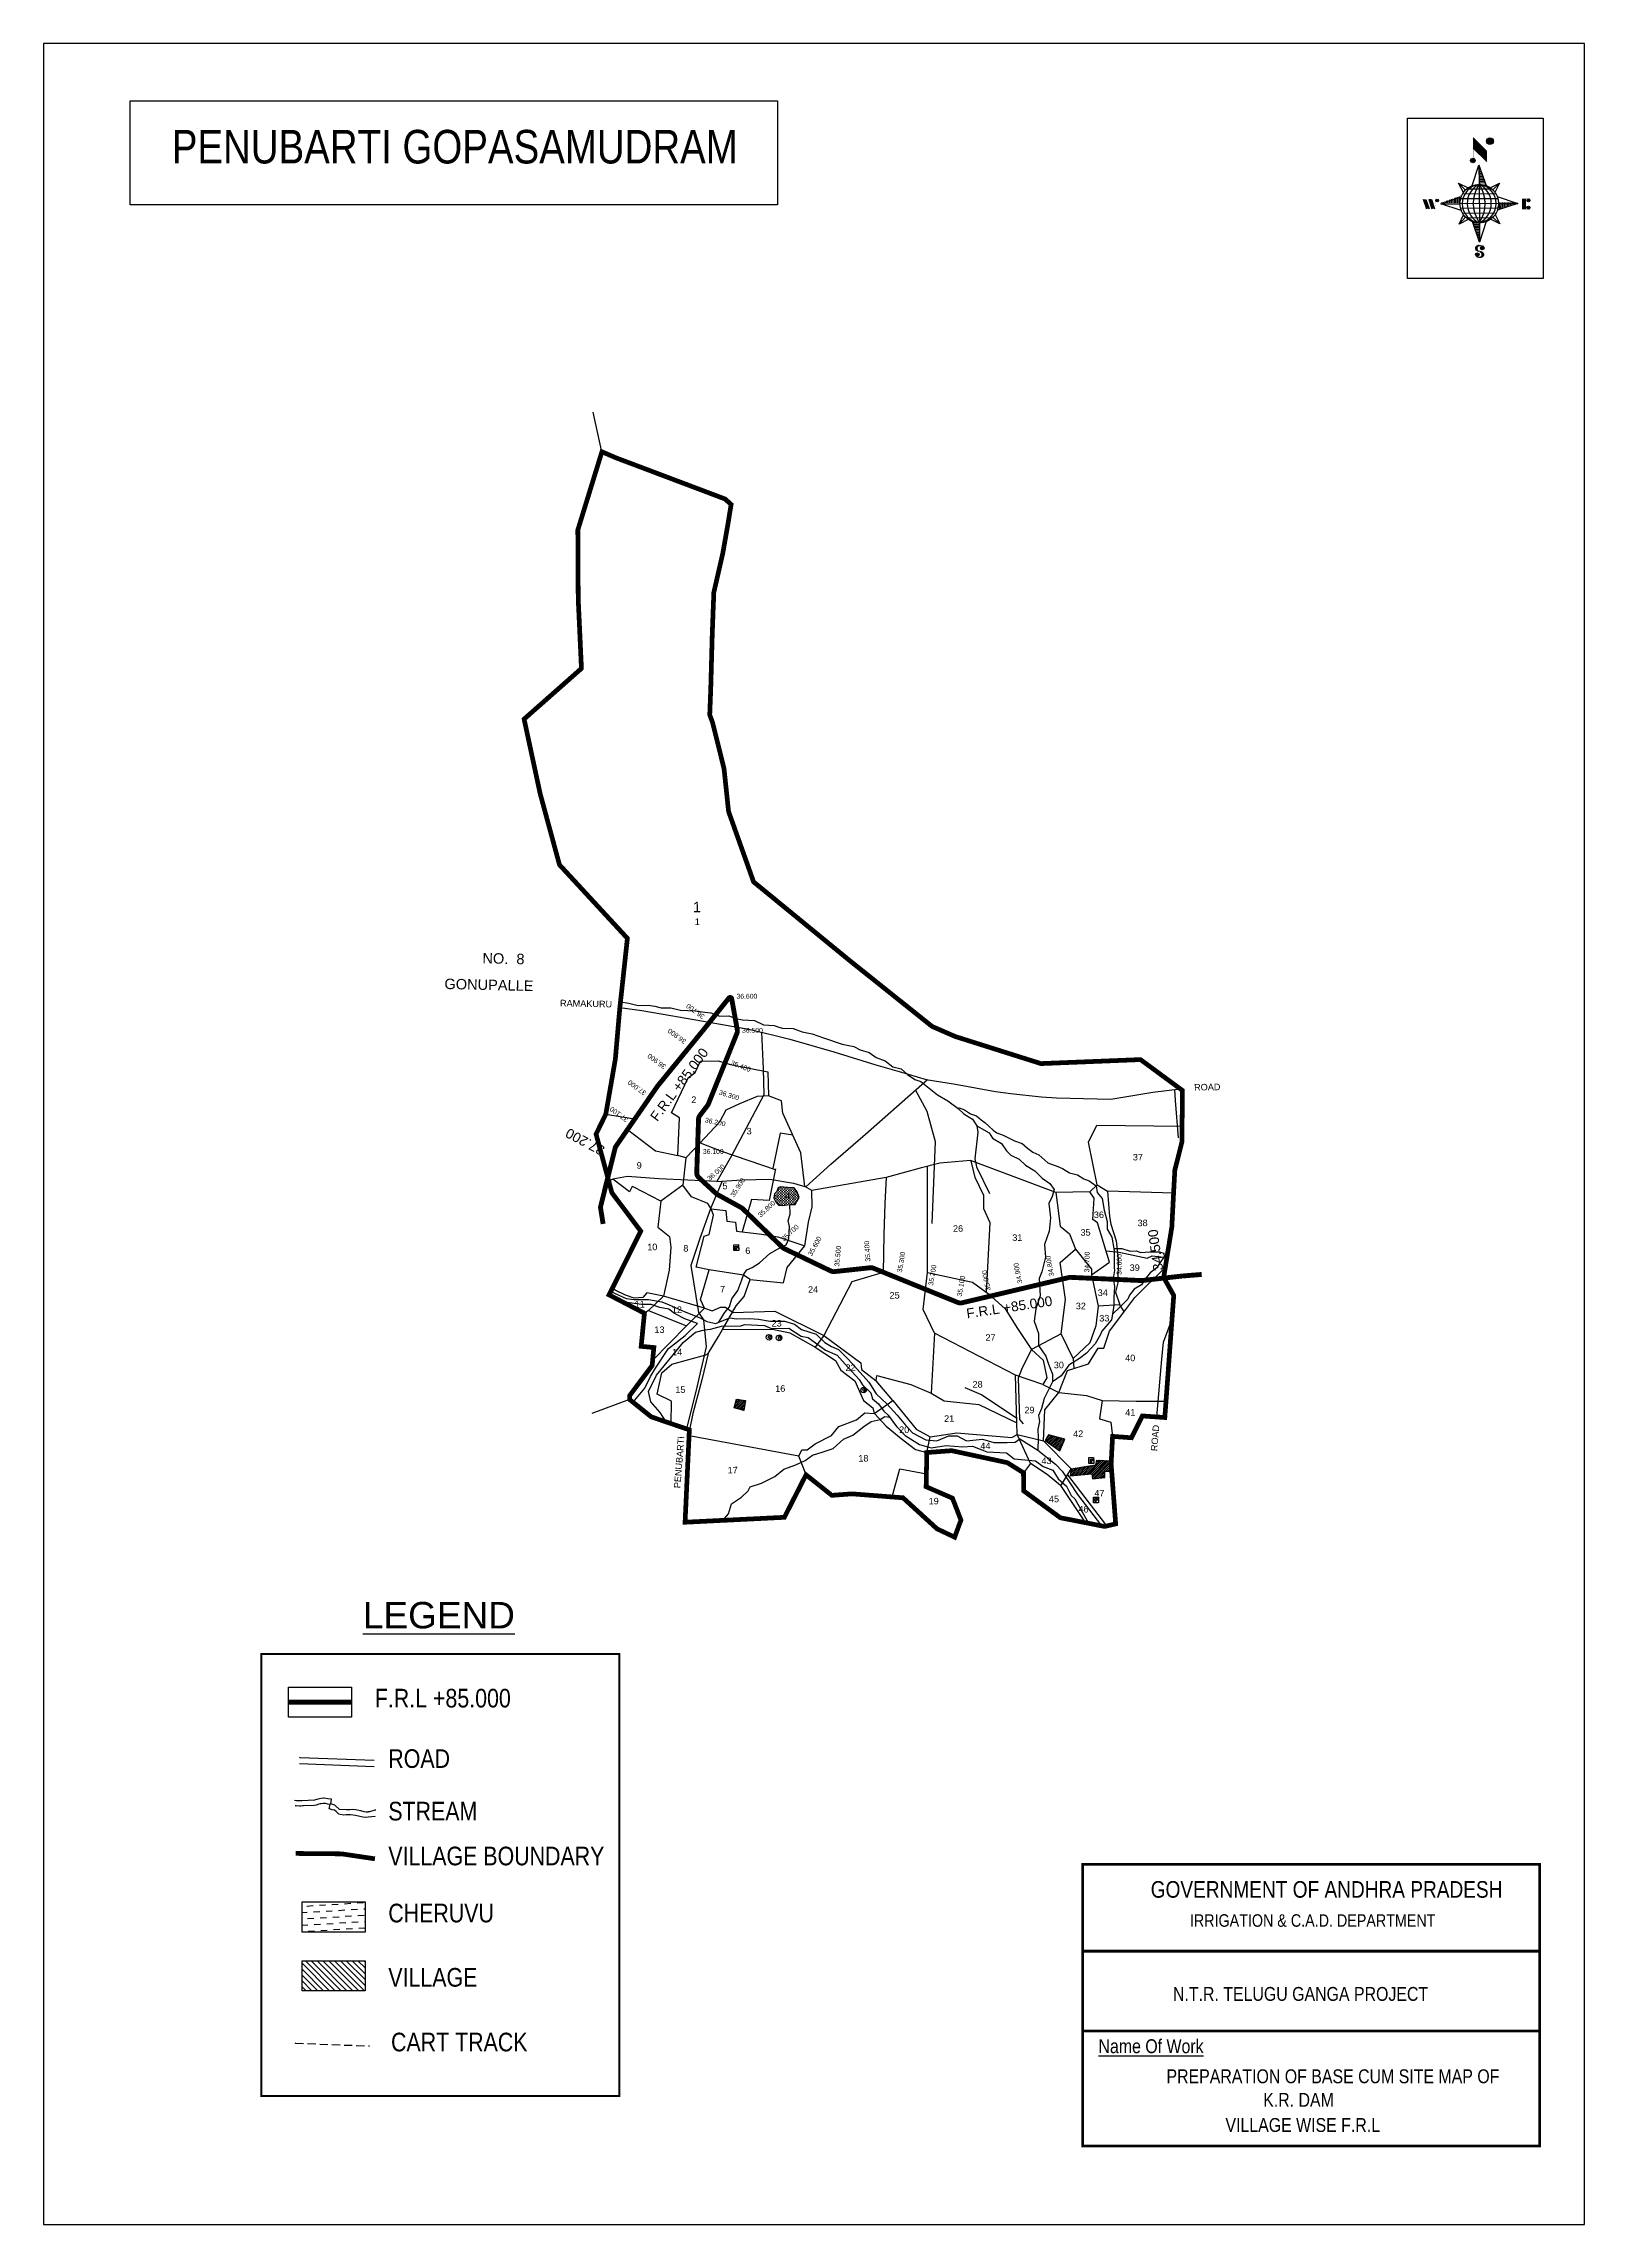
# Model space of a CAD drawing. Header units: inches. Extents: x 335604 to 340344, y 1585274 to 1591986.
import ezdxf
from ezdxf.enums import TextEntityAlignment as Align

# ---------------------------------------------------------------- set-up
doc = ezdxf.new("R2010")
doc.units = ezdxf.units.IN
doc.header["$MEASUREMENT"] = 0
for name, pattern in [('ACAD_ISO02W100', [15, 12, -3]), ('ACAD_ISO03W100', [30, 12, -18]), ('ACAD_ISO07W100', [3, 0, -3]), ('BORDER', [1.75, 0.5, -0.25, 0.5, -0.25, 0, -0.25]), ('DASHED', [0.75, 0.5, -0.25])]:
    doc.linetypes.add(name, pattern=pattern)
for name, color, linetype in [('AQUADUCT', 1, 'Continuous'), ('BLOCK', 7, 'Continuous'), ('bord', 1, 'Continuous'), ('C LINE COO', 6, 'Continuous'), ('CARTTRACK', 30, 'ACAD_ISO02W100'), ('FRAME 025', 7, 'Continuous'), ('NALA', 4, 'Continuous'), ('ROUND WELL', 5, 'Continuous'), ('SQUAREWELL', 5, 'Continuous'), ('STREAM', 4, 'Continuous'), ('SURVEY_BND', 7, 'Continuous'), ('SURVEY_NO', 7, 'Continuous'), ('TABLE', 7, 'Continuous'), ('Tank', 17, 'Continuous'), ('TEXT', 7, 'Continuous'), ('TITLEBLOCK', 7, 'Continuous'), ('VILLAGE BOUNDARY', 6, 'Continuous'), ('VILLAGE_AREA', 1, 'Continuous'), ('watrbody', 4, 'Continuous')]:
    doc.layers.add(name, color=color, linetype=linetype)
for name, color, linetype, lineweight in [('FOOTPATH', 150, 'ACAD_ISO07W100', 30), ('ROAD', 1, 'Continuous', 25), ('VILL_BOUNDARY', 6, 'BORDER', 30)]:
    doc.layers.add(name, color=color, linetype=linetype, lineweight=lineweight)
doc.styles.add('A', font='arial.ttf')
doc.styles.add('ARIALN', font='ARIALN.TTF')
doc.styles.get("Standard").update_dxf_attribs({"font": 'arial.ttf'})
pattern_1 = [(225.51846, (334362.8818, 1584953.582), (2.8626187, -2.8112753), [])]
pattern_2 = [(267.297113149, (-8720374.938, 50637915.138), (10.5367255337, -0.497431438), [])]
pattern_3 = [(357.297113149, (-8720374.938, 50637915.138), (0.497431438, 10.5367255337), [])]

# ---------------------------------------------------------------- blocks, each defined once
blk = doc.blocks.new('*X17')
at = {"color": 0, "linetype": 'Continuous'}
for p, q in [((6321.6, 240.5), (6322.3, 241.2)), ((6321.6, 240.3), (6322.3, 241)), ((6321.6, 240.1), (6322.3, 240.8)), ((6321.6, 239.9), (6322.4, 240.7)), ((6321.6, 239.8), (6322.4, 240.6)), ((6321.6, 239.6), (6322.5, 240.5)), ((6321.6, 239.4), (6322.5, 240.3)), ((6321.6, 239.2), (6322.6, 240.2)), ((6321.7, 239.1), (6322.6, 240.1)), ((6321.8, 240.8), (6322.4, 241.4)), ((6321.8, 239), (6322.7, 240)), ((6321.8, 239), (6322.8, 239.9)), ((6321.9, 238.9), (6322.9, 239.8)), ((6322, 238.8), (6323, 239.7)), ((6322.1, 241.3), (6322.4, 241.6)), ((6322.1, 238.7), (6323.1, 239.6)), ((6322.2, 238.6), (6323.1, 239.6)), ((6322.3, 238.5), (6323.2, 239.5)), ((6322.4, 238.5), (6323.3, 239.4)), ((6322.5, 238.4), (6323.4, 239.3)), ((6322.7, 238.4), (6323.6, 239.3)), ((6322.8, 238.3), (6323.7, 239.2)), ((6322.9, 238.3), (6323.8, 239.1)), ((6323.1, 238.2), (6323.9, 239.1)), ((6323.2, 238.2), (6324, 239)), ((6323.3, 238.2), (6324.2, 239)), ((6323.5, 238.1), (6324.3, 238.9)), ((6323.7, 238.1), (6324.4, 238.9)), ((6323.8, 238.1), (6324.6, 238.8)), ((6324.1, 238.2), (6324.7, 238.8)), ((6324.3, 238.3), (6324.9, 238.8)), ((6324.6, 238.3), (6325.1, 238.8)), ((6324.8, 238.4), (6325.2, 238.8)), ((6325.1, 238.5), (6325.4, 238.8)), ((6325.4, 238.6), (6325.6, 238.8))]:
    blk.add_line(p, q, dxfattribs=at)
blk = doc.blocks.new('*X16')
at = {"color": 0, "linetype": 'Continuous'}
for p, q in [((6324.4, 240.3), (6324.5, 240.4)), ((6324.6, 240.3), (6324.8, 240.5)), ((6324.7, 240.2), (6325, 240.5)), ((6324.8, 240.2), (6325.2, 240.6)), ((6325, 240.1), (6325.5, 240.6)), ((6325.1, 240.1), (6325.6, 240.6)), ((6325.2, 240), (6325.8, 240.6)), ((6325.3, 240), (6326, 240.6)), ((6325.4, 239.9), (6326.1, 240.6)), ((6325.5, 239.8), (6326.2, 240.5)), ((6325.6, 239.8), (6326.3, 240.5)), ((6325.7, 239.7), (6326.5, 240.4)), ((6325.9, 239.6), (6326.6, 240.3)), ((6326, 239.5), (6326.7, 240.3)), ((6326, 239.4), (6326.8, 240.2)), ((6326.1, 239.3), (6327, 240.2)), ((6326.2, 239.3), (6327.1, 240.1)), ((6326.3, 239.2), (6327.1, 240)), ((6326.4, 239.1), (6327.2, 239.9)), ((6326.5, 239), (6327.3, 239.8)), ((6326.5, 238.9), (6327.4, 239.7)), ((6326.6, 238.8), (6327.5, 239.6)), ((6326.7, 238.7), (6327.5, 239.5)), ((6326.8, 238.6), (6327.6, 239.4)), ((6326.8, 238.5), (6327.7, 239.3)), ((6326.8, 236.5), (6327.4, 237)), ((6326.9, 238.3), (6327.8, 239.2)), ((6326.9, 238.2), (6327.9, 239.1)), ((6326.9, 236.8), (6327.6, 237.4)), ((6327, 238.1), (6327.8, 239)), ((6327, 237.9), (6327.8, 238.8)), ((6327, 237.8), (6327.8, 238.6)), ((6327, 237.6), (6327.8, 238.4)), ((6327, 237.4), (6327.8, 238.2)), ((6327, 237.3), (6327.8, 238)), ((6327, 237.1), (6327.8, 237.9))]:
    blk.add_line(p, q, dxfattribs=at)
blk = doc.blocks.new('H')
at = {"layer": 'bord', "extrusion": (0.000427885, 0.004792, 0.999988)}
h = blk.add_hatch(dxfattribs=at)
h.set_pattern_fill('LINE', color=8, scale=84.387686, angle=-2.7029, style=0)
h.set_pattern_definition(pattern_3)
h.paths.add_polyline_path([(-492, 786, -0.090992), (-448, 775), (-486, 912)])
h = blk.add_hatch(dxfattribs=at)
h.set_pattern_fill('LINE', color=8, scale=84.387686, angle=-92.7029, style=0)
h.set_pattern_definition(pattern_2)
h.paths.add_polyline_path([(-625, 665, -0.090992), (-615, 710), (-751, 671)])
h = blk.add_hatch(dxfattribs=at)
h.set_pattern_fill('LINE', color=8, scale=84.387686, angle=-92.7029, style=0)
h.set_pattern_definition(pattern_2)
h.paths.add_polyline_path([(-246, 647), (-372, 653, -0.090992), (-382, 609)])
h = blk.add_hatch(dxfattribs=at)
h.set_pattern_fill('LINE', color=8, scale=84.387686, angle=-2.7029, style=0)
h.set_pattern_definition(pattern_3)
h.paths.add_polyline_path([(-504, 533, -0.090992), (-549, 543), (-510, 406)])
for p, q in [((-519, 1020, -1217), (-435, 927, -1216)), ((-516, 1087, -1217), (-432, 994, -1217)), ((-538, 774, -1216), (-487, 906, -1216)), ((-487, 906, -1216), (-493, 780, -1216)), ((-487, 906, -1216), (-448, 769, -1216)), ((-627, 794, -1216), (-567, 760, -1216)), ((-627, 794, -1216), (-584, 747, -1215)), ((-599, 731, -1215), (-627, 794, -1216)), ((-421, 753, -1216), (-359, 781, -1216)), ((-359, 781, -1216), (-405, 739, -1216)), ((-359, 781, -1216), (-392, 721, -1215)), ((-865, 701, -1215), (-847, 638, -1215)), ((-847, 700, -1215), (-829, 637, -1215)), ((-829, 699, -1215), (-811, 636, -1215)), ((-829, 699, -1215), (-811, 698, -1215)), ((-811, 698, -1215), (-794, 635, -1215)), ((-752, 665, -1215), (-615, 704, -1215)), ((-752, 665, -1215), (-625, 659, -1215)), ((-619, 614, -1215), (-752, 665, -1215)), ((-639, 526, -1214), (-606, 585, -1215)), ((-399, 576, -1215), (-371, 513, -1214)), ((-246, 641, -1215), (-383, 603, -1215)), ((-379, 693, -1215), (-246, 641, -1215)), ((-373, 647, -1215), (-246, 641, -1215)), ((-213, 669, -1215), (-217, 601, -1215)), ((-197, 600, -1215), (-194, 668, -1215)), ((-639, 526, -1214), (-593, 568, -1215)), ((-577, 553, -1215), (-639, 526, -1214)), ((-511, 400, -1214), (-549, 537, -1214)), ((-460, 533, -1215), (-511, 400, -1214)), ((-505, 527, -1214), (-511, 400, -1214)), ((-371, 513, -1214), (-431, 546, -1215)), ((-371, 513, -1214), (-414, 560, -1215))]:
    blk.add_line(p, q, dxfattribs=at)
at = {"layer": 'bord', "color": 8, "linetype": 'ByBlock', "extrusion": (0.000427885, 0.004792, 0.999988)}
for p, q in [((-386, 711, -1215), (-605, 722, -1215)), ((-411, 744, -1216), (-578, 752, -1216)), ((-493, 780, -1216), (-505, 527, -1214)), ((-373, 647, -1215), (-625, 659, -1215)), ((-378, 616, -1215), (-623, 628, -1215)), ((-375, 679, -1215), (-620, 691, -1215)), ((-392, 585, -1215), (-611, 595, -1215)), ((-420, 555, -1215), (-587, 562, -1215))]:
    blk.add_line(p, q, dxfattribs=at)
at = {"layer": 'bord', "extrusion": (0.000427885, 0.004792, 0.999988), "elevation": -1212}
for points, const_width in [([(-522, 960), (-516, 1093)], 1.61), ([(-434, 933), (-428, 1066)], 1.61), ([(-870, 707), (-846, 706)], 0.642), ([(-829, 643), (-855, 644)], 0.642), ([(-829, 643), (-821, 678)], 0.642), ([(-811, 642), (-784, 641)], 0.642), ([(-793, 641), (-782, 694)], 0.642), ([(-177, 605), (-226, 607)], 0.706), ([(-223, 676), (-174, 673)], 0.706), ([(-195, 645), (-185, 644)], 0.706)]:
    blk.add_lwpolyline(points, dxfattribs=dict(at, const_width=const_width))
for points, const_width in [([(-414, 1073, 1), (-398, 1058, 1)], 22.3), ([(-530, 950, 1), (-520, 939, 1)], 14.8), ([(-776, 697, 1), (-769, 690, 1)], 8.9), ([(-180, 618, 1), (-173, 611, 1)], 9.79), ([(-178, 667, 1), (-171, 660, 1)], 9.79), ([(-525, 322, 1), (-533, 329, 1)], 11.1), ([(-490, 362, 1), (-498, 369, 1)], 11.1)]:
    blk.add_lwpolyline(points, format="xyb", close=True, dxfattribs=dict(at, const_width=const_width))
for points in [[(-537, 317), (-531, 310), (-520, 307), (-505, 307), (-494, 310), (-486, 318), (-487, 326), (-491, 333), (-494, 336), (-503, 341), (-522, 347), (-530, 352), (-534, 355), (-537, 363), (-537, 373), (-530, 381), (-520, 384), (-504, 384), (-493, 380), (-487, 373)], [(-522, 348), (-526, 354), (-528, 361), (-528, 371), (-526, 375), (-521, 381), (-515, 384)], [(-505, 307), (-499, 312), (-497, 319), (-497, 327), (-501, 335), (-509, 343)]]:
    blk.add_lwpolyline(points, dxfattribs=at)
at = {"layer": 'bord', "extrusion": (0.000427885, 0.004792, 0.999988)}
for centre, radius in [((-406, 1065, -1212), 22.3), ((-525, 944, -1212), 14.8), ((-498, 659, -1212), 127), ((-773, 694, -1212), 8.9), ((-177, 615, -1212), 9.79), ((-174, 663, -1212), 9.79), ((-529, 325, -1212), 11.1), ((-494, 365, -1212), 11.1)]:
    blk.add_circle(centre, radius, dxfattribs=at)
at = {"layer": 'bord', "color": 8, "linetype": 'ByBlock', "extrusion": (0.000427885, 0.004792, 0.999988)}
for centre, radius, start, end in [((-482, 658, -1212), 128, 94.9254, 259.6691), ((-437, 656, -1212), 141, 113.2864, 241.308), ((-316, 651, -1212), 222, 142.5892, 212.0053), ((-560, 662, -1212), 141, 293.2864, 61.308), ((-681, 668, -1212), 222, 322.5892, 32.0053), ((-515, 660, -1212), 128, 274.9254, 79.6691)]:
    blk.add_arc(centre, radius, start, end, dxfattribs=at)
at = {"layer": 'bord', "extrusion": (0.000427885, 0.004792, 0.999988)}
for points in [[(-516, 1093, -1212), (-431, 1000, -1212), (-519, 1026, -1212), (-434, 933, -1212)], [(-864, 707, -1212), (-846, 706, -1212), (-846, 644, -1212), (-829, 643, -1212)], [(-829, 705, -1212), (-811, 704, -1212), (-811, 642, -1212), (-793, 641, -1212)], [(-193, 674, -1212), (-197, 606, -1212), (-213, 675, -1212), (-216, 607, -1212)]]:
    blk.add_solid(points, dxfattribs=at)
at = {"layer": 'bord', "extrusion": (0.000427885, 0.004792, 0.999988), "xscale": 7.977342409717546, "yscale": 7.977342408231451, "zscale": 7.977342408476333, "rotation": 138.0840426661453}
for name, p in [('*X16', (38301, -31929, -1212)), ('*X17', (38314, -31951, -1212))]:
    blk.add_blockref(name, p, dxfattribs=at)

msp = doc.modelspace()

# ---------------------------------------------------------------- hatches: boundary and pattern name
at = {"layer": 'Tank'}
h = msp.add_hatch(dxfattribs=at)
h.set_pattern_fill('DASH', color=4, scale=155.195912, angle=3.54054, style=0)
h.set_pattern_definition([(3.5405362, (-3668432.32, -14684592.405), (18.164452831, 20.56047188), [19.399489047, -19.399489047])])
h.paths.add_polyline_path([(336593, 1586173.8), (336593, 1586266.5), (336399.1, 1586266.5), (336399.1, 1586173.8)])
at = {"layer": 'VILLAGE_AREA', "linetype": 'ByBlock'}
h = msp.add_hatch(dxfattribs=at)
h.set_pattern_fill('ANSI31', color=256, scale=32.097706, angle=180.51846, style=0)
h.set_pattern_definition(pattern_1)
h.paths.add_polyline_path([(337763, 1587809.7), (337736, 1587814.5), (337728.8, 1587786.9), (337758.6, 1587779.1)])
h = msp.add_hatch(dxfattribs=at)
h.set_pattern_fill('ANSI31', color=256, scale=32.097706, angle=180.51846, style=0)
h.set_pattern_definition(pattern_1)
h.paths.add_polyline_path([(338745.4, 1587691), (338696, 1587704.6), (338685.2, 1587686.9), (338730.2, 1587655.4)])
h = msp.add_hatch(dxfattribs=at)
h.set_pattern_fill('ANSI31', color=256, scale=32.097706, angle=180.51846, style=0)
h.set_pattern_definition(pattern_1)
h.paths.add_polyline_path([(338888.2, 1587614.7), (338888.7, 1587624.4), (338843.9, 1587626.7), (338840.8, 1587612.1), (338765.5, 1587599.9), (338762.6, 1587578.3), (338829.2, 1587584.2), (338830.5, 1587569), (338869.3, 1587572.9), (338868.6, 1587592.7), (338885.8, 1587592.1), (338889.9, 1587592.1)])
at = {"layer": 'VILLAGE_AREA'}
h = msp.add_hatch(dxfattribs=at)
h.set_pattern_fill('ANSI31', color=256, scale=102.119787, angle=89.82225, style=0)
h.set_pattern_definition([(134.8222507, (-151696.216, -706416.731), (-9.05415779, -8.998153735), [])])
h.paths.add_polyline_path([(336399.1, 1586085.8), (336399.1, 1585993.1), (336593, 1585993.1), (336593, 1586085.8)])
at = {"layer": 'watrbody', "linetype": 'ByBlock'}
h = msp.add_hatch(dxfattribs=at)
h.set_pattern_fill('DASH', color=256, scale=32.097706, angle=180.51846, style=0)
h.set_pattern_definition([(180.51846, (334362.8818, 1584953.582), (-3.9757437, -4.048354), [4.012213, -4.012213])])
h.paths.add_polyline_path([(337922.7, 1588452.6), (337912.9, 1588464.4), (337892.7, 1588465.4), (337870.2, 1588467.4), (337863.4, 1588464.6), (337859.9, 1588453.3), (337852.8, 1588446.3), (337850.2, 1588433.7), (337855.3, 1588422.5), (337865.3, 1588411.3), (337876.2, 1588409.6), (337900.1, 1588413.2), (337916.5, 1588413.4), (337921.3, 1588421.9), (337927.9, 1588435.1)])

# ---------------------------------------------------------------- linework, layer by layer
at = {"layer": 'BLOCK', "color": 1, "const_width": 15}
msp.add_lwpolyline([(337325.2, 1588353.4), (337317.6, 1588401, -0.100506), (337318, 1588408.9), (337362.1, 1588586.5, -0.090568), (337365.1, 1588593), (337492.5, 1588777.3, -0.019945), (337493.5, 1588778.6), (337630.9, 1588946.9, 0.002505), (337631.1, 1588947.1), (337712.1, 1589048.4, -0.644552), (337720.9, 1589046.1), (337738, 1588950.7, -0.141187), (337736.8, 1588939.7), (337649, 1588722.5, -0.066984), (337646.4, 1588717.9), (337622.9, 1588687.1, 0.155882), (337618.8, 1588675.6), (337613.3, 1588511.2, 0.218562), (337619.8, 1588495.8), (337673.2, 1588446.6, 0.059966), (337677.1, 1588443.8), (337750.6, 1588403.3, -0.067483), (337754.9, 1588400.1), (337876.6, 1588281.3, 0.081584), (337882, 1588277.6), (338025.9, 1588208.5, 0.139586), (338036.7, 1588206.6), (338147, 1588218.5, -0.12378), (338156.7, 1588217.1), (338417.1, 1588111.4, 0.15574), (338429.2, 1588110.5), (338758.3, 1588188.4, -0.069519), (338763.8, 1588188.9), (338980.4, 1588179.1, 0.039208), (338983.6, 1588179.2), (339106.7, 1588193, -0.00758), (339107.3, 1588193), (339166.8, 1588197.9)], format="xyb", dxfattribs=at)
msp.add_lwpolyline([(336551.4, 1586881.6), (336357.5, 1586881.6)], dxfattribs=at)
at = {"layer": 'BLOCK', "color": 2}
for p in [(337720.3, 1589047.8), (337655.7, 1588977.9), (337738.2, 1588949.4), (337592.8, 1588900.2), (337529.5, 1588822.7), (337703.1, 1588856.2), (337469, 1588743.2), (337665.6, 1588763.5), (337412.1, 1588661), (337618.8, 1588676.2), (337359.7, 1588576.6), (337615.5, 1588576.3), (337335.5, 1588479.6), (337632.7, 1588483.9), (337712.3, 1588424.4), (337320.6, 1588382), (337791.3, 1588364.6), (337862.9, 1588294.7), (337948.9, 1588245.4), (338040.2, 1588207), (338139.6, 1588217.7), (339108.4, 1588193.1), (338233.3, 1588186), (338325.9, 1588148.4), (338516.1, 1588131), (338613.4, 1588154.1), (338710.7, 1588177.1), (338809.3, 1588186.8), (338909.2, 1588182.3), (339009, 1588182), (338418.6, 1588110.8)]:
    msp.add_point(p, dxfattribs=at)
at = {"layer": 'C LINE COO', "color": 0}
msp.add_lwpolyline([(335603.8, 1591986), (335603.8, 1585274.3), (340344.3, 1585274.3), (340344.3, 1591986), (335603.8, 1591986)], dxfattribs=at)
msp.add_lwpolyline([(335870.5, 1591809.8), (337862.2, 1591809.8), (337862.2, 1591489.3), (335870.5, 1591489.3)], close=True, dxfattribs=at)
at = {"layer": 'CARTTRACK', "linetype": 'ByBlock'}
for points in [[(337376.8, 1589019.6), (337444.7, 1589009.9), (337533.6, 1588994.4), (337651.3, 1588974.8), (337773.7, 1588952.7), (337850.8, 1588933.9), (337899.2, 1588921.5), (338034.7, 1588883.3), (338164.1, 1588843.1), (338235.9, 1588822.3), (338319.1, 1588798.2), (338409.5, 1588783), (338532.4, 1588761.3), (338579.9, 1588754.6), (338672.6, 1588744), (338719.9, 1588741.3), (338845, 1588738.6), (338887.1, 1588737.1), (338929.9, 1588744.9), (339016.8, 1588758.7), (339100.2, 1588769.6)], [(337812.2, 1588943.3), (337817.8, 1588830.5), (337820.1, 1588750.8), (337719.7, 1588563.3), (337674.9, 1588483.5), (337496.3, 1588492.5), (337400.5, 1588499), (337354.7, 1588491.1)], [(337674.9, 1588483.5), (337751.7, 1588489.2), (337838.4, 1588491.5), (337910.7, 1588478.4), (337949.3, 1588468), (338026.3, 1588537.5), (338132.4, 1588629.5), (338323.5, 1588797.5)], [(339083.6, 1588767.4), (339085.1, 1588733.3), (339094.6, 1588618)], [(337691, 1588484.7), (337656.8, 1588402.9), (337622.6, 1588308.1), (337595.5, 1588224.9), (337618.9, 1588080.3), (337634.5, 1588058.6), (337641.9, 1587975), (337613.3, 1587851.1), (337581.7, 1587722.6)], [(339029.3, 1587759.2), (339044.6, 1587937.3), (339049, 1587989.8), (339075.4, 1588057.9)]]:
    msp.add_lwpolyline(points, dxfattribs=at)
at = {"layer": 'FOOTPATH', "linetype": 'ByBlock'}
for points in [[(338286.4, 1588764.9), (338321.5, 1588700.9), (338347.2, 1588607), (338336.7, 1588355)], [(338474.8, 1588655.4), (338478.5, 1588635.4), (338469.2, 1588554.2), (338474.3, 1588529), (338513.7, 1588446.7)], [(338643.7, 1587967), (338615, 1587910), (338602.5, 1587878.3), (338606.6, 1587751), (338617.4, 1587738.2)], [(338598, 1587754.1), (338489.8, 1587827.4), (338438.9, 1587848.8)]]:
    msp.add_lwpolyline(points, dxfattribs=at)
at = {"layer": 'FRAME 025', "lineweight": -3}
for points, const_width in [([(336273.8, 1587029.7), (337375.3, 1587029.7), (337375.3, 1585669.5), (336273.8, 1585669.5)], 6.7), ([(338801, 1586382.6), (340206.6, 1586382.6), (340206.6, 1585515.4), (338801, 1585515.4)], 8.54)]:
    msp.add_lwpolyline(points, close=True, dxfattribs=dict(at, const_width=const_width))
for points in [[(336357.5, 1586927.9), (336551.4, 1586927.9), (336551.4, 1586835.2), (336357.5, 1586835.2)], [(336399.1, 1586266.5), (336593, 1586266.5), (336593, 1586173.8), (336399.1, 1586173.8)]]:
    msp.add_lwpolyline(points, close=True, dxfattribs=at)
at = {"layer": 'FRAME 025', "lineweight": -3, "const_width": 8.54}
for points in [[(338801, 1586115), (340206.6, 1586115)], [(338801, 1585869.2), (340206.6, 1585869.2)], [(338801, 1585515.4), (340206.6, 1585515.4)]]:
    msp.add_lwpolyline(points, dxfattribs=at)
at = {"layer": 'NALA', "linetype": 'ByBlock'}
for points in [[(337378.6, 1589036.7), (337404.1, 1589032.4), (337432.7, 1589026.1), (337463.7, 1589027.1), (337483.9, 1589023.9), (337503.5, 1589018.1), (337533.6, 1589018.4), (337562.9, 1589011.5), (337608.6, 1589009.3), (337638.5, 1589005.4), (337656.4, 1589003.5), (337684.1, 1588993.1), (337711.6, 1588993.4), (337737.5, 1588985), (337754.4, 1588981.8), (337791.2, 1588979.4), (337819.1, 1588966.5), (337851.9, 1588964.1), (337866.3, 1588959.2), (337877.1, 1588955.7), (337909.9, 1588954.5), (337938, 1588944.5), (337968.8, 1588938.7), (338002.8, 1588926), (338060.5, 1588906.8), (338096.3, 1588899.2), (338116, 1588888.8), (338144.2, 1588881.4), (338165.6, 1588865.7), (338192.7, 1588855), (338216.7, 1588836.8), (338242.4, 1588830.5), (338261.8, 1588812.8), (338283.8, 1588797.5), (338303.1, 1588792.1), (338334, 1588767), (338354, 1588750.2), (338386.1, 1588732.4), (338417.1, 1588709), (338420.4, 1588710.7), (338437, 1588704.1), (338455.9, 1588692.3), (338473.5, 1588685.9), (338488.2, 1588673.9), (338499.9, 1588665.6), (338512.1, 1588654.2), (338525.4, 1588641.5), (338536.1, 1588633.7), (338556, 1588626.6), (338591.4, 1588609.4), (338614.2, 1588600.8), (338631.4, 1588586.4), (338647.7, 1588574.3), (338665.5, 1588566.2), (338694, 1588541.5), (338724.3, 1588530.6), (338738.8, 1588524.2), (338760.1, 1588510.4), (338784.9, 1588504.1), (338804.3, 1588491.9), (338820.4, 1588486.4), (338842.1, 1588470.4), (338845, 1588450), (338860.5, 1588431.7), (338867.1, 1588396.1), (338875.8, 1588360.7), (338876, 1588337.2), (338890, 1588312.6), (338897.2, 1588271.2), (338897.7, 1588218), (338898.5, 1588210.5), (338894.3, 1588185.5), (338898.7, 1588160.5), (338896.6, 1588127.2), (338896.8, 1588103.2), (338893.4, 1588081.5), (338888.9, 1588057.9), (338871.5, 1588037.2), (338859.9, 1588023), (338855.3, 1588013.5), (338839.3, 1587984.1), (338812.8, 1587956), (338791.2, 1587939), (338761.2, 1587920.4), (338758.3, 1587918.3), (338735, 1587885.9), (338707.8, 1587867.7), (338681.7, 1587815.8), (338674.2, 1587785.8), (338664.8, 1587763.9), (338668.1, 1587745.5), (338662.5, 1587722.2), (338664.2, 1587694.7), (338663.1, 1587657.5), (338716.9, 1587613.9), (338737.6, 1587592.7), (338784.4, 1587520.4), (338858.9, 1587424.2)], [(338417.1, 1588709), (338434.9, 1588692.2), (338461.9, 1588675.3), (338474.8, 1588655.4), (338512.8, 1588633.9), (338523.1, 1588617), (338551.3, 1588600.5), (338565.9, 1588578), (338579.6, 1588565.3), (338605.1, 1588553.1), (338624.5, 1588533.9), (338653.8, 1588516.5), (338676.5, 1588494.5), (338699.8, 1588477.8), (338712.5, 1588459), (338707.3, 1588437.5), (338696.3, 1588416.4), (338701.6, 1588372.2), (338698, 1588331.1), (338683.2, 1588289.7), (338686.5, 1588251.2), (338675.1, 1588205.9), (338666.9, 1588185.3), (338669.5, 1588131.6), (338656.2, 1588092.4), (338651.9, 1588054.6), (338665.2, 1588016.4), (338664.4, 1587978.8), (338687.4, 1587946), (338696, 1587922.2), (338707.4, 1587891), (338707.6, 1587868)], [(337681.7, 1588051.2), (337699.1, 1588079.8), (337714.1, 1588097.8), (337721.7, 1588122.7), (337739.3, 1588148.8), (337751.6, 1588181.8), (337758.3, 1588198.5), (337767.1, 1588212.3), (337784.1, 1588218.8), (337806, 1588234.1), (337837.7, 1588261.9), (337868.8, 1588279.5), (337888.2, 1588289.4), (337896.8, 1588307.5), (337897.5, 1588328.1), (337898.2, 1588345), (337894.2, 1588363), (337900.4, 1588384), (337900.1, 1588413.2)], [(338896, 1588278.2), (338920.8, 1588277.8), (338946.7, 1588269.3), (338966.8, 1588270.8), (338978.5, 1588265.4), (339007, 1588267.4), (339037.2, 1588267.7), (339050.9, 1588263.3), (339051.5, 1588252.5), (339037.7, 1588233.7), (339029.2, 1588218), (339008.1, 1588203.2), (338992.4, 1588182.6), (338981.4, 1588166), (338959.1, 1588152.2), (338944.8, 1588134.2), (338939.8, 1588121.7), (338929.6, 1588112), (338914.9, 1588096.8), (338892.3, 1588075.7)], [(337417.5, 1587804.4), (337453.5, 1587847.5), (337470.9, 1587883.6), (337486.7, 1587909.8), (337526.7, 1587969.5), (337577.3, 1588010.4), (337615.8, 1588046.9), (337576.9, 1588060.9), (337545.2, 1588077.2), (337526.9, 1588091.3), (337499.2, 1588095.9), (337473.2, 1588105.1), (337458.2, 1588104.9), (337443.8, 1588105.8), (337406.2, 1588111), (337384.2, 1588113.9), (337345.4, 1588138.7)], [(337348.7, 1588145.2), (337396.5, 1588123.5), (337420.3, 1588120.7), (337464.5, 1588121.1), (337505.4, 1588113.2), (337528.7, 1588104.4), (337574.6, 1588084.3), (337624.2, 1588064), (337644.8, 1588053.1), (337672.1, 1588047), (337691.4, 1588055.5), (337715, 1588064.6), (337736, 1588061.6), (337776.7, 1588062.7), (337803.2, 1588060.5), (337839.6, 1588054), (337882.8, 1588054.5), (337913.8, 1588044.6), (337935.8, 1588028.5), (337980.9, 1588013.7), (338007.7, 1587988.7), (338028, 1587976), (338049.9, 1587967.1), (338080.1, 1587935.7), (338107.1, 1587906.2), (338142.8, 1587866.3), (338165.1, 1587830.9), (338197.8, 1587799.9), (338229.9, 1587765.1), (338255.5, 1587734.1), (338276.8, 1587710.5), (338318, 1587689), (338352.3, 1587685.4), (338388.4, 1587700.7), (338414.9, 1587700.7), (338443.5, 1587685.7), (338492.4, 1587691.4), (338527.8, 1587680.8), (338568.7, 1587681.1), (338593.1, 1587681.3), (338607.3, 1587692.2), (338663.1, 1587657.5)], [(337518.9, 1587744), (337500.8, 1587772.7), (337472.1, 1587806.1), (337464.7, 1587838.1), (337489.1, 1587887.6), (337536.9, 1587945.6), (337571.3, 1587988.2), (337609.8, 1588020.1), (337636.7, 1588027.8), (337655.6, 1588029.8), (337689.6, 1588039.1), (337748.7, 1588039.6), (337761.1, 1588044.2), (337821.6, 1588041.1), (337843.6, 1588031.7), (337896.5, 1588032.2), (337934.5, 1588008.2), (337955.9, 1588003.6), (337985.5, 1587982.6), (338009.2, 1587964.6), (338044.9, 1587949), (338069.6, 1587921.7), (338113.4, 1587874.5), (338123.1, 1587858.3), (338149.4, 1587833.6), (338154, 1587814.9), (338172.1, 1587799.4), (338189.2, 1587777.1), (338202.7, 1587765.1), (338228.3, 1587729.4), (338254.2, 1587702.7), (338298.9, 1587674.4), (338334.9, 1587664.5), (338381.1, 1587671.6), (338431.5, 1587667.1), (338461.3, 1587669.3), (338490.3, 1587658.4), (338505.9, 1587651.8), (338565.9, 1587649.3), (338589.8, 1587630.2), (338655.2, 1587624.1), (338678.7, 1587606.4), (338708.6, 1587595.2), (338725, 1587568.6), (338750.9, 1587545.8), (338764.9, 1587517.1), (338777, 1587507.4), (338790.4, 1587483.3), (338818.1, 1587432.1)], [(337693.2, 1587441), (337710.8, 1587460.8), (337720, 1587492.1), (337750.7, 1587512.2), (337772, 1587531.5), (337777.2, 1587543.9), (337812.2, 1587555.9), (337853.4, 1587575.7), (337881.3, 1587599.1), (337917.8, 1587611.7), (337947.2, 1587625.1), (337969.1, 1587641.2), (338002, 1587651.5), (338032.6, 1587662.2), (338064.9, 1587691.3), (338093.4, 1587703.7), (338127.5, 1587729.9), (338149.5, 1587744.9), (338178, 1587751.8), (338192.3, 1587761), (338208.2, 1587759.1)]]:
    msp.add_lwpolyline(points, dxfattribs=at)
at = {"layer": 'ROAD', "color": 1}
for points in [[(336390.9, 1586712), (336392.4, 1586711.7), (336620.6, 1586702.8)], [(336390.9, 1586692.8), (336391.5, 1586692.7), (336620.6, 1586683.6)]]:
    msp.add_lwpolyline(points, dxfattribs=at)
at = {"layer": 'ROAD', "color": 1, "linetype": 'DASHED', "ltscale": 50}
msp.add_lwpolyline([(336376.9, 1585832.6), (336378.4, 1585832.2), (336606.6, 1585823.3)], dxfattribs=at)
at = {"layer": 'ROUND WELL', "linetype": 'ByBlock'}
for centre, major_axis, ratio in [((337835.5, 1588004.6), (-8.54, -0.15), 1), ((337838.7, 1588004.9), (-5.32, -0.01), 0.998422), ((337841.3, 1588004.9), (0.15, -2.68), 0.998551), ((337866.5, 1588002.6), (-8.54, -0.15), 1), ((337869.7, 1588002.9), (-5.32, -0.01), 0.998422), ((337872.3, 1588003), (0.15, -2.68), 0.998551), ((338126.8, 1587842.1), (-8.54, -0.15), 1), ((338130.1, 1587842.4), (-5.32, -0.01), 0.998422), ((338132.7, 1587842.4), (0.15, -2.68), 0.998551)]:
    msp.add_ellipse(centre, major_axis=major_axis, ratio=ratio, dxfattribs=at)
at = {"layer": 'SQUAREWELL', "linetype": 'ByBlock'}
for points in [[(337742.3, 1588271.7), (337727.1, 1588271.6), (337726.9, 1588289.5), (337742.1, 1588289.7)], [(337731.9, 1588284.9), (337742.2, 1588285), (337742.3, 1588271.7), (337732, 1588271.7)], [(337735.9, 1588280.6), (337742.2, 1588280.7), (337742.3, 1588271.7), (337736, 1588271.7)], [(338834.7, 1587616.4), (338819.5, 1587616.2), (338819.3, 1587634.1), (338834.5, 1587634.3)], [(338824.3, 1587629.5), (338834.6, 1587629.6), (338834.7, 1587616.4), (338824.4, 1587616.3)], [(338828.3, 1587625.2), (338834.6, 1587625.3), (338834.7, 1587616.4), (338828.4, 1587616.3)], [(338849, 1587494.8), (338833.8, 1587494.7), (338833.6, 1587512.6), (338848.9, 1587512.7)], [(338838.6, 1587508), (338848.9, 1587508.1), (338849, 1587494.8), (338838.8, 1587494.7)], [(338842.6, 1587503.7), (338848.9, 1587503.7), (338849, 1587494.8), (338842.7, 1587494.8)]]:
    msp.add_lwpolyline(points, close=True, dxfattribs=at)
at = {"layer": 'STREAM'}
for points in [[(336625.5, 1586549), (336622.8, 1586548.8), (336617, 1586547.5), (336609.4, 1586544.8), (336606, 1586543.8), (336602.8, 1586543.6), (336600.9, 1586543.3), (336595.9, 1586543.3), (336589.7, 1586544.4), (336579.5, 1586546.8), (336568.4, 1586549.4), (336563.2, 1586550.3), (336553.8, 1586550.7), (336546.4, 1586550.1), (336535.9, 1586549.9), (336514.3, 1586550.8), (336499.4, 1586564.3), (336487.9, 1586568.8), (336489.7, 1586583), (336478.2, 1586584.5), (336467.3, 1586585.6), (336464.7, 1586585.6), (336457.9, 1586585.1), (336447.1, 1586582.5), (336437.1, 1586580.1), (336397.9, 1586577.9), (336389.3, 1586578), (336381.6, 1586577.6), (336375.2, 1586578.6)], [(336623.9, 1586530.3), (336622.6, 1586530), (336613.6, 1586528.8), (336602.5, 1586527.5), (336593, 1586526.4), (336585.7, 1586527.5), (336576.6, 1586529.4), (336563.3, 1586532.6), (336547.6, 1586535.1), (336540.1, 1586534.8), (336534.2, 1586534.3), (336527.4, 1586534), (336515.8, 1586535.8), (336511.8, 1586536.4), (336504.1, 1586544.7), (336498.4, 1586549.4), (336491.9, 1586550.1), (336485.2, 1586552), (336482, 1586554.4), (336485, 1586566.4), (336478.7, 1586568), (336471.2, 1586569.7), (336467.1, 1586570.1), (336463.6, 1586570.1), (336457.6, 1586568.9), (336454.7, 1586568.4), (336450.9, 1586567.5), (336447.7, 1586566.7), (336445.4, 1586566), (336442.1, 1586565), (336436, 1586563.9), (336403.5, 1586562.8), (336400.2, 1586562.2), (336395.1, 1586561.9), (336391.5, 1586561.8), (336381.3, 1586562.6), (336379.5, 1586562.8), (336377.7, 1586562.9)]]:
    msp.add_lwpolyline(points, dxfattribs=at)
at = {"layer": 'SURVEY_BND', "linetype": 'ByBlock'}
for points in [[(337333.5, 1588691.3), (337415.5, 1588677.6), (337400.6, 1588643.9), (337486.3, 1588578.2), (337555.3, 1588563.9), (337560.1, 1588680), (337535.7, 1588695.7), (337587, 1588803.3), (337608.9, 1588819.6), (337624.7, 1588854.7), (337679.1, 1588855.2), (337717.6, 1588843.6), (337832.4, 1588821.8), (337834.2, 1588747.2), (337799.4, 1588745.2), (337745.3, 1588723), (337702.5, 1588703), (337683.7, 1588666.8), (337623.4, 1588603), (337689.3, 1588577.2), (337854.2, 1588521.2)], [(337657.4, 1588399.8), (337702.3, 1588394.4), (337705.9, 1588362.2), (337732.8, 1588359.1), (337735.3, 1588330.6), (337813.5, 1588321.7), (337863.2, 1588313.8), (337946.3, 1588285.8), (337957.4, 1588358.4), (337968, 1588406.2), (337967.5, 1588456.3), (337946, 1588468.9), (337933.7, 1588572.4), (337877.9, 1588694.7), (337874.2, 1588732.2), (337834.2, 1588747.2)], [(338845.4, 1588473.8), (338818.8, 1588604.5), (338843.8, 1588657.5), (339106.5, 1588654.6)], [(337623.4, 1588603), (337580.1, 1588556.6), (337555.3, 1588563.9)], [(337908.8, 1588627), (337869.8, 1588632.4), (337847, 1588523.7)], [(337580.1, 1588556.6), (337570.2, 1588472.9), (337503, 1588423.2), (337419.8, 1588466.5), (337414.2, 1588468.6), (337406.8, 1588452), (337354.7, 1588491.1), (337342.6, 1588484.5)], [(338717.8, 1588450.3), (338455.1, 1588548.6), (338361.5, 1588540.6), (338301.1, 1588524.6), (338196.1, 1588496.1), (337967.5, 1588456.3)], [(338323.4, 1588203.7), (338323.3, 1588530.4)], [(338504.6, 1588142.7), (338516.4, 1588356.8), (338496.7, 1588399.4), (338496.3, 1588440.8), (338470, 1588496.1), (338458.1, 1588547.4)], [(337637.3, 1588093.8), (337624.4, 1588120.6), (337651, 1588212.3), (337611.3, 1588219.9), (337635.6, 1588316.2), (337651.3, 1588320.7), (337664.8, 1588380.4), (337657.4, 1588399.8), (337647.1, 1588415.9), (337597.1, 1588437), (337570.4, 1588473.1)], [(337855.2, 1588522.6), (337835.8, 1588425.4), (337782, 1588428.8), (337752.8, 1588328.6)], [(338196.1, 1588496.1), (338192.2, 1588416.3), (338188.6, 1588320.4), (338186.6, 1588204.2), (338090.4, 1588175.5), (338004, 1588010.2), (337977.3, 1587974.5), (338040.2, 1587932.6), (338056.8, 1587903), (338099.9, 1587870.4), (338126.8, 1587810.4), (338155.5, 1587787.8), (338158.9, 1587769.5), (338216.1, 1587810.3), (338164.8, 1587870.8)], [(338734.8, 1588014.9), (338748, 1588121.2), (338731.4, 1588234.3), (338779.1, 1588275.4), (338828.2, 1588214), (338828.3, 1588196.4), (338883.5, 1588236), (338846.4, 1588356.9), (338832.3, 1588367), (338835.7, 1588432.5), (338822.3, 1588451.9), (338845.4, 1588473.8), (338877.2, 1588454), (338883.3, 1588376.1), (338886.9, 1588353.1), (338904, 1588301.1), (338910, 1588244.9), (338908.6, 1588172.4), (338901.7, 1588143.6), (338915, 1588104.2)], [(337503, 1588423.2), (337493.5, 1588343), (337529.5, 1588314.6), (337533.1, 1588281.4), (337528.6, 1588210.6), (337511.3, 1588131.4), (337459.5, 1588141.2), (337447.1, 1588126.8), (337421.2, 1588124.7), (337394, 1588134.1), (337361.9, 1588149.6), (337353.8, 1588155.6)], [(338822.3, 1588451.9), (338717.8, 1588450.3), (338731, 1588346.2), (338759.9, 1588322.9), (338779.1, 1588275.4)], [(339080.4, 1588447.8), (338877.2, 1588454)], [(337692.5, 1588028.2), (337734.4, 1588101.6), (337758.9, 1588129.7), (337777.3, 1588182.4), (337880.5, 1588172), (337891, 1588219.3), (337946.3, 1588285.8)], [(338872.9, 1588270.4), (338912.6, 1588266.9), (338998.6, 1588248), (339015, 1588255.2), (339059.9, 1588250.2)], [(337777.3, 1588182.4), (337757.3, 1588196), (337651, 1588212.3)], [(338344.8, 1588017.1), (338310, 1588090.5), (338323.4, 1588203.7), (338461.5, 1588174.4), (338510.7, 1588138.2), (338562.6, 1588092.5), (338600.2, 1588031.7), (338643.7, 1587967), (338679.1, 1587934.1), (338690.3, 1587879.9), (338678, 1587859.1), (338593.7, 1587888.4)], [(338678, 1587859.1), (338727.7, 1587834.3), (338754.3, 1587902.5), (338818.8, 1587923.1), (338848.6, 1587971.5), (338865.6, 1587971.4), (338883.5, 1588023.8), (338933.7, 1588090.2), (338960.7, 1588126.8), (339054.8, 1588219.1)], [(338828.3, 1588196.4), (338848.4, 1588100.3)], [(337511.3, 1588131.4), (337465.1, 1588087.2), (337452.3, 1588078.4)], [(337465.1, 1588087.2), (337581.4, 1588039.6), (337637.3, 1588093.8), (337511.3, 1588131.4)], [(337637.3, 1588093.8), (337661.1, 1588086.3), (337685.9, 1588097.4), (337701.5, 1588096.8), (337724.9, 1588081.1), (337853.6, 1588084.8), (338004, 1588010.2), (338118.5, 1587926.3), (338120.3, 1587905.1), (338164.8, 1587870.8), (338166.9, 1587887.2), (338272.2, 1587859.4), (338334.8, 1587832.9), (338374.2, 1587809.2), (338480.9, 1587797.9), (338598.4, 1587741.6), (338593.7, 1587888.4), (338344.8, 1588017.1), (338334.8, 1587832.9)], [(338928.6, 1588083.4), (338915, 1588104.2), (338848.4, 1588100.3), (338841.2, 1588039.6), (338823, 1587987.4), (338771.8, 1587939.5), (338773.6, 1587908.7)], [(337581.4, 1588039.6), (337477.5, 1587932.7)], [(337648.1, 1587954.9), (337680.5, 1588007), (337692.5, 1588028.2), (337846.2, 1588029.6), (337899.2, 1588017.8), (337979.2, 1587973.2)], [(338771.8, 1587939.5), (338734.8, 1588014.9), (338643.7, 1587967)], [(337535, 1587738.5), (337535.5, 1587807.4), (337491.4, 1587829.2), (337505.7, 1587895.1), (337536.3, 1587921.8), (337640.8, 1587950.5), (337648.1, 1587954.9), (337629, 1587874), (337601.7, 1587769.9), (337590.5, 1587719.6)], [(338216.1, 1587810.3), (338288.3, 1587721.9), (338331.9, 1587698.2), (338413.6, 1587710.2), (338582.5, 1587696.4), (338598.9, 1587705.1), (338598.6, 1587741.8)], [(338598.9, 1587705.1), (338680.6, 1587685.5), (338684.3, 1587781.1), (338727.7, 1587834.3)], [(338727.7, 1587834.3), (338812.7, 1587825.6), (338860.8, 1587809.8), (338852.9, 1587753.8), (338887.7, 1587743.6), (338892.7, 1587699.5)], [(338860.8, 1587809.8), (338965, 1587807.4), (339048, 1587808.1), (339057.1, 1587807.4)], [(337949.5, 1587581.2), (337927.7, 1587638.1), (337936.1, 1587657.8), (337953.4, 1587658), (337977.5, 1587676.5), (338027.4, 1587702.5), (338050.7, 1587730.3), (338104.4, 1587750.1), (338130.8, 1587772.4), (338159.8, 1587770.1), (338196, 1587730.7), (338242.5, 1587693.4), (338286.5, 1587658.9), (338321.1, 1587649.8), (338331.9, 1587698.2)], [(337927.7, 1587638.1), (337589.7, 1587701.3)], [(338640.3, 1587615.7), (338598.9, 1587705.1)], [(338680.6, 1587685.5), (338765.5, 1587599.9)], [(338214.7, 1587513.1), (338238.1, 1587599.6), (338319.8, 1587584.5)], [(338732.4, 1587548.8), (338691.7, 1587581.9), (338640.3, 1587615.7), (338618.6, 1587587.4)], [(338733.5, 1587547.1), (338765.5, 1587599.9)], [(338732.4, 1587548.8), (338808.1, 1587434.1)], [(338754, 1587580.9), (338874.2, 1587423.7)]]:
    msp.add_lwpolyline(points, dxfattribs=at)
at = {"layer": 'VILL_BOUNDARY', "linetype": 'ByBlock'}
for points in [[(337321.5, 1590729.8), (337294.5, 1590851.3)], [(337406.6, 1587813.1), (337290.2, 1587769.6)]]:
    msp.add_lwpolyline(points, dxfattribs=at)
at = {"layer": 'VILL_BOUNDARY', "color": 6, "linetype": 'ACAD_ISO03W100', "lineweight": -2, "ltscale": 3, "const_width": 14.5}
for points in [[(337577.4, 1587435.3), (337882.9, 1587450.4), (337949.5, 1587581.2), (338029, 1587518), (338090.6, 1587522.6), (338247.8, 1587510.5), (338352.6, 1587414.9), (338406.8, 1587389.3), (338426.2, 1587441.8), (338400, 1587509.4), (338319.1, 1587544.5), (338321.1, 1587649.8), (338397.6, 1587655.5), (338568.8, 1587618.6), (338618.6, 1587587.4), (338619.1, 1587531.8), (338732.1, 1587449), (338868.2, 1587422.3), (338902.2, 1587430.1), (338888.2, 1587614.7), (338892.7, 1587699.5), (338950.9, 1587695.2), (338984.3, 1587762.4), (339053.4, 1587757.5), (339080.9, 1588133.2), (339049.9, 1588188.5), (339075, 1588343.8), (339080.8, 1588455.7), (339084.2, 1588518.8), (339105.9, 1588604.7), (339107.7, 1588764.1), (338978.6, 1588859.1), (338672.3, 1588846.8), (338408.7, 1588930.1), (338337.4, 1588961.2), (338081.5, 1589165.7), (337788.2, 1589406.1), (337711.2, 1589622.7), (337697.2, 1589754.7), (337661.9, 1589896.7), (337653.3, 1589920), (337656.4, 1590001.2), (337660.9, 1590166.1), (337665.8, 1590296.7), (337693.3, 1590416.9), (337708.5, 1590503.1), (337719.1, 1590567.5), (337700.4, 1590584.5), (337365, 1590711.1), (337321.5, 1590729.8), (337247.4, 1590489.1), (337248.6, 1590277.1), (337258.5, 1590062.9), (337082.1, 1589907.1), (337131.5, 1589677.6), (337190.9, 1589458.8), (337399.9, 1589232.3), (337376.3, 1589014.9), (337362.8, 1588860.2), (337333.5, 1588691.3), (337303.5, 1588629.7), (337352.2, 1588449.2), (337441, 1588331.2), (337343.6, 1588135), (337452.3, 1588078.4), (337442.3, 1587976.7), (337481.3, 1587972.9), (337476.1, 1587917.7), (337406.5, 1587824.6), (337406.6, 1587813.1), (337473.5, 1587759.5), (337590.5, 1587719.6), (337577.4, 1587435.3)], [(336379.3, 1586415.9), (336520.6, 1586414.6), (336623, 1586399.4)]]:
    msp.add_lwpolyline(points, dxfattribs=at)
at = {"layer": 'VILLAGE BOUNDARY', "color": 0, "elevation": -0.5}
msp.add_lwpolyline([(339800.5, 1591756.2), (340217.3, 1591756.2), (340217.3, 1591263.5), (339800.5, 1591263.5)], close=True, dxfattribs=at)
at = {"layer": 'VILLAGE_AREA', "linetype": 'ByBlock'}
for points in [[(337736, 1587814.5), (337763, 1587809.7), (337758.6, 1587779.1), (337728.8, 1587786.9), (337736, 1587814.5)], [(338685.2, 1587686.9), (338730.2, 1587655.4), (338745.4, 1587691), (338696, 1587704.6), (338685.2, 1587686.9)], [(338765.5, 1587599.9), (338762.6, 1587578.3), (338829.2, 1587584.2), (338830.5, 1587569), (338869.3, 1587572.9), (338868.6, 1587592.7), (338885.8, 1587592.1), (338889.9, 1587592.1)], [(338765.5, 1587599.9), (338840.8, 1587612.1), (338843.9, 1587626.7), (338888.7, 1587624.4)]]:
    msp.add_lwpolyline(points, dxfattribs=at)
at = {"layer": 'VILLAGE_AREA'}
msp.add_lwpolyline([(336399.1, 1586085.8), (336593, 1586085.8), (336593, 1585993.1), (336399.1, 1585993.1)], close=True, dxfattribs=at)
at = {"layer": 'watrbody', "linetype": 'ByBlock'}
msp.add_lwpolyline([(337900.1, 1588413.2), (337916.5, 1588413.4), (337921.3, 1588421.9), (337927.9, 1588435.1), (337922.7, 1588452.6), (337912.9, 1588464.4), (337892.7, 1588465.4), (337870.2, 1588467.4), (337863.4, 1588464.6), (337859.9, 1588453.3), (337852.8, 1588446.3), (337850.2, 1588433.7), (337855.3, 1588422.5), (337865.3, 1588411.3), (337876.2, 1588409.6), (337900.1, 1588413.2)], dxfattribs=at)

# ---------------------------------------------------------------- block references
at = {"layer": 'AQUADUCT', "color": 1, "xscale": 0.4681205179270618, "yscale": 0.4681205181404948, "zscale": 0.4681205179114548, "rotation": 3.078330601651119}
msp.add_blockref('H', (340270.5, 1591200.8, 568.1), dxfattribs=at)

# ---------------------------------------------------------------- texts
at = {"layer": 'BLOCK', "color": 0}
for s, p in [('36.600', (337735.6, 1589046.6)), ('36.500', (337752.6, 1588941.6)), ('36.100', (337632.1, 1588568.8))]:
    msp.add_text(s, height=15, dxfattribs=at).set_placement(p)
for s, rotation, p in [('36.700', 143.61446, (337639.4, 1588995)), ('36.800', 143.61446, (337582.8, 1588918.3)), ('36.900', 143.61446, (337520.4, 1588840.8)), ('37.000', 143.61446, (337459.8, 1588759.5)), ('36.400', 338.79718, (337716.2, 1588843.7)), ('36.300', 342.64598, (337680.1, 1588752)), ('37.100', 143.61446, (337404.2, 1588677.7)), ('36.200', 348.40782, (337637.3, 1588666.2)), ('36.000', 41.08175, (337653.7, 1588485.1)), ('35.900', 57.29078, (337728.2, 1588434.6)), ('35.800', 42.51045, (337809.4, 1588372.3)), ('35.700', 42.51045, (337881.8, 1588298.9)), ('35.600', 61.33516, (337967.4, 1588253.3)), ('35.500', 84.78414, (338051.5, 1588221.8)), ('35.400', 93.8994, (338147.6, 1588237.9)), ('35.300', 80.42158, (338244.4, 1588203.2)), ('34.800', 100.0975, (338712.5, 1588193.4)), ('34.700', 89.09062, (338821, 1588204)), ('34.600', 89.32596, (338920.1, 1588196.6)), ('35.200', 80.42158, (338340.2, 1588163)), ('35.100', 80.42158, (338428.4, 1588129.3)), ('35.000', 101.90702, (338517.8, 1588149.5)), ('34.900', 101.90702, (338615.3, 1588171.7))]:
    msp.add_text(s, height=15, rotation=rotation, dxfattribs=at).set_placement(p)
at = {"layer": 'BLOCK', "color": 1}
for s, rotation, p in [('F.R.L +85.000', 53.32114, (337491.7, 1588666.6)), ('37.200', 151.92751, (337333.3, 1588589.2)), ('34.500', 98.1301, (339048.6, 1588211.5)), ('F.R.L +85.000', 8.59573, (338445.3, 1588062.5))]:
    msp.add_text(s, height=30, rotation=rotation, dxfattribs=at).set_placement(p)
at = {"layer": 'SURVEY_NO', "linetype": 'ByBlock'}
for s, height, p in [('1', 32.1, (337601.6, 1589312.6)), ('1', 20.1, (337607.3, 1589273.2)), ('2', 20.1, (337596.6, 1588725.5)), ('3', 20.1, (337766.7, 1588628.8)), ('9', 20.1, (337428.6, 1588523.4)), ('37', 20.06, (338955.1, 1588548.7)), ('5', 20.1, (337692.5, 1588459.9)), ('4', 20.1, (337885.6, 1588430)), ('36', 20.06, (338835.1, 1588371.3)), ('26', 20.06, (338401.7, 1588329.1)), ('31', 20.06, (338584.2, 1588301.1)), ('35', 20.06, (338794, 1588317.1)), ('38', 20.06, (338969.5, 1588346.3)), ('10', 20.06, (337461, 1588272.2)), ('8', 20.1, (337572, 1588268.2)), ('6', 20.1, (337762.6, 1588260.7)), ('39', 20.06, (338945.3, 1588208.5)), ('7', 20.1, (337685.1, 1588142.3)), ('24', 20.06, (337955.8, 1588141.4)), ('25', 20.06, (338206.6, 1588123.5)), ('34', 20.06, (338846.9, 1588131.5)), ('11', 20.06, (337422.1, 1588095.8)), ('12', 20.06, (337536.8, 1588079.1)), ('23', 20.06, (337843.5, 1588037.4)), ('32', 20.06, (338779.5, 1588090.6)), ('33', 20.06, (338851.8, 1588053.1)), ('13', 20.06, (337483.1, 1588017.6)), ('27', 20.06, (338501.7, 1587993.7)), ('14', 20.06, (337537.6, 1587948.7)), ('22', 20.06, (338071, 1587900.8)), ('30', 20.06, (338711.9, 1587909)), ('40', 20.06, (338931.5, 1587930.7)), ('15', 20.06, (337547.6, 1587833)), ('16', 20.06, (337854.7, 1587836.4)), ('28', 20.06, (338461.9, 1587849.4)), ('29', 20.06, (338621.4, 1587770.4)), ('20', 20.06, (338236.1, 1587709.9)), ('21', 20.06, (338374.5, 1587744.2)), ('42', 20.06, (338771.4, 1587697.4)), ('41', 20.06, (338931.8, 1587763.2)), ('44', 20.06, (338485.8, 1587660)), ('17', 20.06, (337708.4, 1587585.5)), ('18', 20.06, (338110.4, 1587622)), ('43', 20.06, (338673.8, 1587614)), ('45', 20.06, (338696.8, 1587496.4)), ('47', 20.06, (338836.6, 1587514.4)), ('19', 20.06, (338326.7, 1587490.1)), ('46', 20.06, (338787.6, 1587465))]:
    msp.add_text(s, height=height, rotation=0.51846, dxfattribs=at).set_placement(p)
at = {"layer": 'TABLE', "extrusion": (0.000201441, 0.004807, 0.999988), "style": 'A'}
msp.add_text('%%ULEGEND', height=81.41, rotation=359.99994, dxfattribs=at).set_placement((336819.9, 1587130.6, 7697), align=Align.MIDDLE)
at = {"layer": 'TEXT', "linetype": 'ByBlock'}
for s, height, rotation, p in [('NO.  8', 32.1, 358.67252, (336953.5, 1589155.5)), ('GONUPALLE', 32.1, 358.67252, (336836.6, 1589076.4)), ('RAMAKURU', 20.06, 358.67252, (337192.4, 1589023.3)), ('ROAD', 20.06, 0.92396, (339143.7, 1588763.8)), ('ROAD', 20.06, 85.51075, (339030.2, 1587653.4)), ('PENUBARTI', 20.06, 85.51075, (337562.8, 1587539.3))]:
    msp.add_text(s, height=height, rotation=rotation, dxfattribs=at).set_placement(p)
at = {"layer": 'TITLEBLOCK', "color": 0, "extrusion": (0.000201441, 0.004807, 0.999988), "style": 'ARIALN'}
msp.add_text('PENUBARTI GOPASAMUDRAM', height=103.271, rotation=359.99994, dxfattribs=at).set_placement((335998.1, 1591598.4, 7718.3))
at = {"layer": 'TITLEBLOCK', "extrusion": (0.000201441, 0.004807, 0.999988), "style": 'ARIALN'}
for s, height, p in [('F.R.L +85.000', 57.393, (336622.7, 1586846.5, 7695.6)), ('ROAD', 57.39, (336664.3, 1586660.5, 7694.7)), ('STREAM', 57.39, (336664.3, 1586498.8, 7693.9)), ('VILLAGE BOUNDARY', 57.393, (336664.3, 1586360.7, 7693.3)), ('GOVERNMENT OF ANDHRA PRADESH ', 51.231, (339010, 1586261, 7686.5)), ('CHERUVU', 57.39, (336664.3, 1586185.1, 7692.4)), ('IRRIGATION & C.A.D. DEPARTMENT', 38.423, (339130.6, 1586171.7, 7686.5)), ('VILLAGE', 57.39, (336664.3, 1585987.3, 7691.5)), ('N.T.R. TELUGU GANGA PROJECT', 42.692, (339078.4, 1585943.6, 7686.8)), ('CART TRACK', 57.39, (336672.7, 1585788.1, 7690.5)), ('%%UName Of Work', 42.692, (338849.4, 1585782.7, 7686)), ('PREPARATION OF BASE CUM SITE MAP OF ', 42.692, (339058.5, 1585690.1, 7685.6)), ('K.R. DAM', 42.69, (339356.1, 1585617.5, 7685.3)), ('VILLAGE WISE F.R.L', 42.692, (339240, 1585540.2, 7684.9))]:
    msp.add_text(s, height=height, rotation=359.99994, dxfattribs=at).set_placement(p)

doc.saveas('drawing.dxf')
